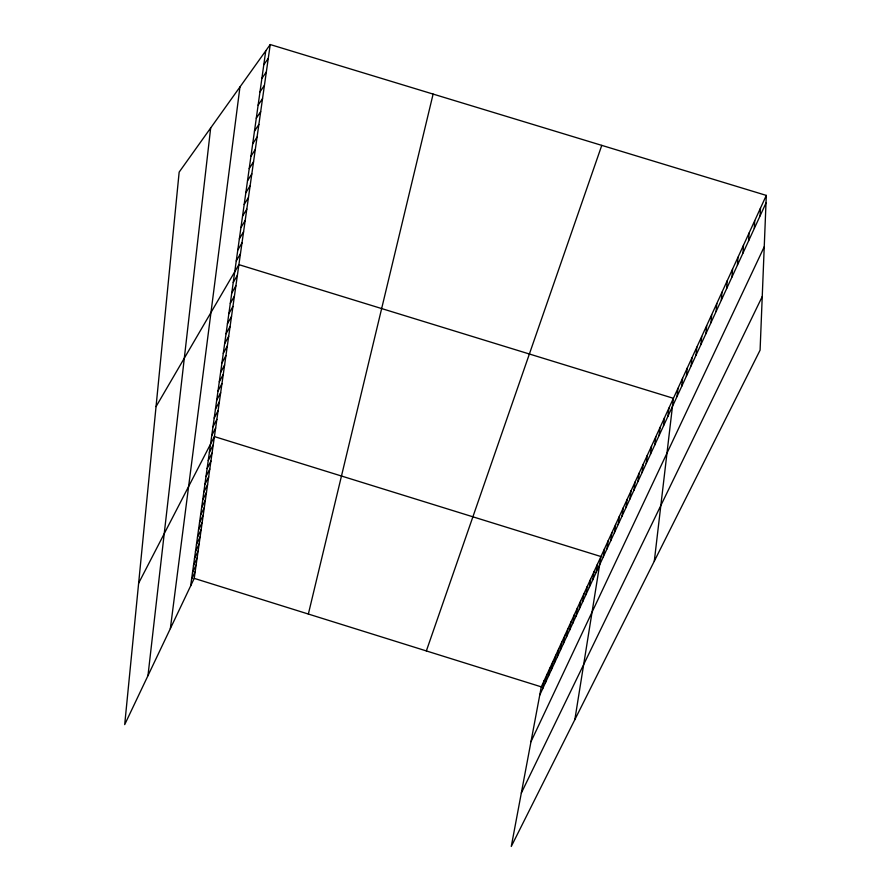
<?xml version="1.0" encoding="UTF-8"?>
<svg xmlns="http://www.w3.org/2000/svg" width="891" height="891" viewBox="0 0 891 891"><rect width="100%" height="100%" fill="white"/><g stroke="black" fill="none" stroke-linecap="round" stroke-linejoin="round"><path stroke-width="1.34" d="M766.305 195.407L760.09 350.152L511.278 846.45L541.294 686.861L766.305 195.407L270.24 44.55L179.158 172.108L124.695 724.617L194.227 578.37L270.24 44.55M760.101 215.834L760.457 208.171M754.309 228.452L754.699 220.734M748.596 240.86L749.041 233.108M742.971 253.089L743.462 245.292M737.436 265.128L737.971 257.299M731.99 276.99L732.558 269.115M726.622 288.673L727.223 280.765M721.331 300.178L721.966 292.237M716.108 311.516L716.787 303.541M710.973 322.687L711.686 314.69M705.917 333.691L706.663 325.672M700.927 344.539L701.707 336.497M696.016 355.242L696.818 347.167M691.16 365.778L692.006 357.681M686.382 376.169L687.262 368.05M681.671 386.416L682.573 378.274M147.973 675.656L210.666 127.981M677.026 396.528L677.962 388.365M654.306 561.152L673.407 398.31L238.899 264.649L156.048 406.608M667.927 416.32L668.918 408.123M663.472 426.009L664.486 417.801M659.073 435.565L660.108 427.346M170.348 628.612L239.957 86.95M654.74 444.999L655.798 436.768M650.463 454.31L651.544 446.057M646.242 463.487L647.345 455.234M642.077 472.553L643.202 464.289M190.641 585.922L265.752 50.832M637.956 481.496L639.114 473.221M633.902 490.317L635.071 482.042M629.892 499.038L631.084 490.741M625.939 507.636L627.153 499.339M622.041 516.123L623.266 507.825M618.187 524.509L619.434 516.201M614.378 532.785L615.648 524.476M610.625 540.948L611.905 532.64M606.916 549.023L608.208 540.714M603.252 556.998L604.566 548.678M574.84 719.672L600.957 556.552L214.419 436.59L138.64 583.171M596.135 572.456L597.482 564.137M592.693 579.963L594.052 571.643M589.285 587.369L590.655 579.061M585.91 594.698L587.303 586.378M582.58 601.937L583.984 593.629M579.295 609.099L580.709 600.779M576.043 616.171L577.468 607.862M572.824 623.165L574.261 614.857M566.509 636.909L567.968 628.612M569.65 630.071L571.098 621.773M563.402 643.67L564.872 635.372M560.328 650.352L561.809 642.066M557.287 656.957L558.78 648.67M551.317 669.954L552.821 661.679M554.28 663.494L555.784 655.219M548.377 676.347L549.892 668.083M545.47 682.662L546.996 674.409M542.597 688.921L544.134 680.668M308.353 614.044L433.115 94.078M426.355 650.931L601.77 145.378M539.746 695.103L765.993 203.025M530.991 741.668L764.233 246.807M191.587 579.183L195.185 571.632M192.545 572.367L196.165 564.816M194.483 558.512L198.136 550.961M193.503 565.484L197.145 557.922M195.474 551.473L199.139 543.922M196.477 544.356L200.152 536.805M521.335 793.001L762.239 296.569M197.479 537.162L201.177 529.61M198.504 529.878L202.212 522.326M199.539 522.516L203.259 514.976M200.586 515.076L204.317 507.536M201.644 507.547L205.387 500.007M202.714 499.929L206.467 492.4M203.794 492.222L207.57 484.693M204.885 484.437L208.672 476.908M205.988 476.551L209.797 469.034M207.113 468.566L210.933 461.07M208.249 460.502L212.08 453.007M209.385 452.338L213.239 444.843M211.757 435.499L215.633 428.036M212.971 426.822L216.869 419.371M214.208 418.035L218.117 410.595M215.455 409.147L219.386 401.718M216.713 400.137L220.667 392.719M217.994 391.015L221.959 383.62M219.297 381.782L223.273 374.398M220.612 372.427L224.599 365.054M221.937 362.949L225.946 355.598M223.285 353.348L227.316 346.02M224.655 343.625L228.697 336.308M226.036 333.769L230.101 326.474M227.439 323.778L231.515 316.505M228.853 313.654L232.952 306.415M230.29 303.408L234.411 296.18M231.76 293.005L235.881 285.811M233.23 282.469L237.385 275.308M236.249 260.952L240.436 253.857M237.797 249.97L241.996 242.909M239.356 238.844L243.577 231.805M240.949 227.55L245.181 220.545M242.552 216.09L246.807 209.129M244.179 204.473L248.455 197.546M245.838 192.69L250.126 185.807M247.52 180.728L251.819 173.89M249.213 168.599L253.545 161.806M250.95 156.281L255.283 149.543M252.699 143.796L257.065 137.091M254.481 131.111L258.858 124.462M256.285 118.236L260.684 111.642M258.123 105.16L262.533 98.634M259.983 91.896L264.415 85.413M261.876 78.419L266.331 72.004M263.803 64.731L268.269 58.383M194.227 578.37L541.294 686.861"/></g></svg>
